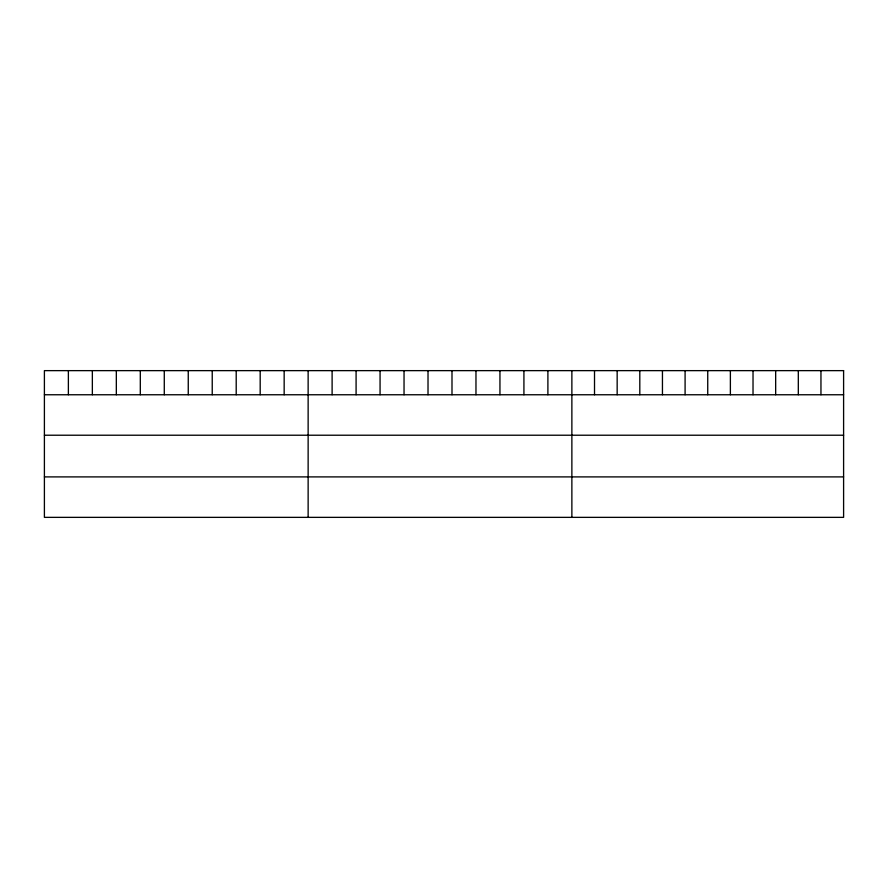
<?xml version="1.0" encoding="UTF-8"?>
<svg xmlns="http://www.w3.org/2000/svg" width="888" height="888" viewBox="0 0 888 888"><rect width="100%" height="100%" fill="white"/><g stroke="black" fill="none" stroke-linecap="round" stroke-linejoin="round"><path stroke-width="1.33" d="M44.4 394.76L843.6 394.76M44.4 435.22L843.6 435.22M44.4 476.9L843.6 476.9M820.956 370.64L820.956 394.76M798.312 370.64L798.312 394.76M775.668 370.64L775.668 394.76M753.024 370.64L753.024 394.76M730.38 370.64L730.38 394.76M707.736 370.64L707.736 394.76M685.092 370.64L685.092 394.76M662.448 370.64L662.448 394.76M639.804 370.64L639.804 394.76M617.16 370.64L617.16 394.76M594.516 370.64L594.516 394.76M571.872 370.64L571.872 517.36M547.896 370.64L547.896 394.76M523.92 370.64L523.92 394.76M499.944 370.64L499.944 394.76M475.968 370.64L475.968 394.76M451.992 370.64L451.992 394.76M428.016 370.64L428.016 394.76M404.04 370.64L404.04 394.76M380.064 370.64L380.064 394.76M356.088 370.64L356.088 394.76M332.112 370.64L332.112 394.76M308.136 370.64L308.136 517.36M284.16 370.64L284.16 394.76M260.184 370.64L260.184 394.76M236.208 370.64L236.208 394.76M212.232 370.64L212.232 394.76M188.256 370.64L188.256 394.76M164.28 370.64L164.28 394.76M140.304 370.64L140.304 394.76M116.328 370.64L116.328 394.76M92.352 370.64L92.352 394.76M68.376 370.64L68.376 394.76M843.6 370.64L44.4 370.64L44.4 517.36L843.6 517.36L843.6 370.64"/></g></svg>
